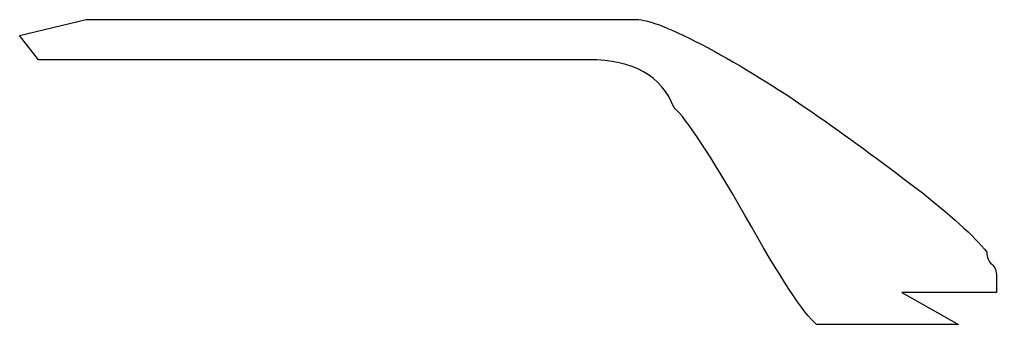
# Model space of a CAD drawing. Header units: centimetres. Extents: x -11.2 to 11.2, y -8.2 to 8.2.
# Drawn here: x 5.906 to 7.665, y -4.56 to -4.011 of the extents above; entities that cross this region are included whole.
import ezdxf

# ---------------------------------------------------------------- set-up
doc = ezdxf.new("R2010")
doc.units = ezdxf.units.CM
doc.header["$MEASUREMENT"] = 0
doc.layers.add('Camada 1', color=7, linetype='Continuous')

msp = doc.modelspace()

# ---------------------------------------------------------------- linework, layer by layer
at = {"layer": 'Camada 1'}
msp.add_open_spline([(7.49449, -4.50286), (7.49449, -4.50286), (7.66465, -4.50286), (7.66465, -4.50286), (7.66465, -4.50286), (7.66465, -4.50286), (7.66465, -4.4741), (7.66465, -4.4741), (7.66465, -4.4741), (7.66465, -4.46452), (7.66248, -4.45656), (7.65618, -4.4519), (7.65618, -4.4519), (7.65041, -4.44724), (7.6474, -4.43957), (7.6474, -4.43026), (7.6474, -4.43026), (7.62467, -4.4015), (7.58192, -4.36287), (7.52, -4.31464), (7.52, -4.31464), (7.45698, -4.26696), (7.39453, -4.22037), (7.3323, -4.17764), (7.3323, -4.17764), (7.26957, -4.1338), (7.20683, -4.0957), (7.1446, -4.06146), (7.1446, -4.06146), (7.08158, -4.02831), (7.03829, -4.01106), (7.01612, -4.01106), (7.01612, -4.01106), (7.01612, -4.01106), (6.02619, -4.01106), (6.02619, -4.01106), (6.02619, -4.01106), (6.02619, -4.01106), (5.90617, -4.04011), (5.90617, -4.04011), (5.90617, -4.04011), (5.90617, -4.04011), (5.94043, -4.0834), (5.94043, -4.0834), (5.94043, -4.0834), (5.94043, -4.0834), (6.93088, -4.08339), (6.93088, -4.08339), (6.93088, -4.08339), (7.01086, -4.08339), (7.06185, -4.11218), (7.0846, -4.17025), (7.0846, -4.17025), (7.1068, -4.1897), (7.14953, -4.25518), (7.21255, -4.3648), (7.21255, -4.3648), (7.27502, -4.47603), (7.31777, -4.54125), (7.34079, -4.56043), (7.34079, -4.56043), (7.34079, -4.56043), (7.59615, -4.56044), (7.59615, -4.56044), (7.59615, -4.56044), (7.59615, -4.56044), (7.49449, -4.50286), (7.49449, -4.50286)], degree=3, knots=[0, 0, 0, 0, 0.0555556, 0.0555556, 0.0555556, 0.0555556, 0.1111111, 0.1111111, 0.1111111, 0.1111111, 0.1666667, 0.1666667, 0.1666667, 0.1666667, 0.2222222, 0.2222222, 0.2222222, 0.2222222, 0.2777778, 0.2777778, 0.2777778, 0.2777778, 0.3333333, 0.3333333, 0.3333333, 0.3333333, 0.3888889, 0.3888889, 0.3888889, 0.3888889, 0.4444444, 0.4444444, 0.4444444, 0.4444444, 0.5, 0.5, 0.5, 0.5, 0.5555556, 0.5555556, 0.5555556, 0.5555556, 0.6111111, 0.6111111, 0.6111111, 0.6111111, 0.6666667, 0.6666667, 0.6666667, 0.6666667, 0.7222222, 0.7222222, 0.7222222, 0.7222222, 0.7777778, 0.7777778, 0.7777778, 0.7777778, 0.8333333, 0.8333333, 0.8333333, 0.8333333, 0.8888889, 0.8888889, 0.8888889, 0.8888889, 1, 1, 1, 1], dxfattribs=at)

doc.saveas('drawing.dxf')
